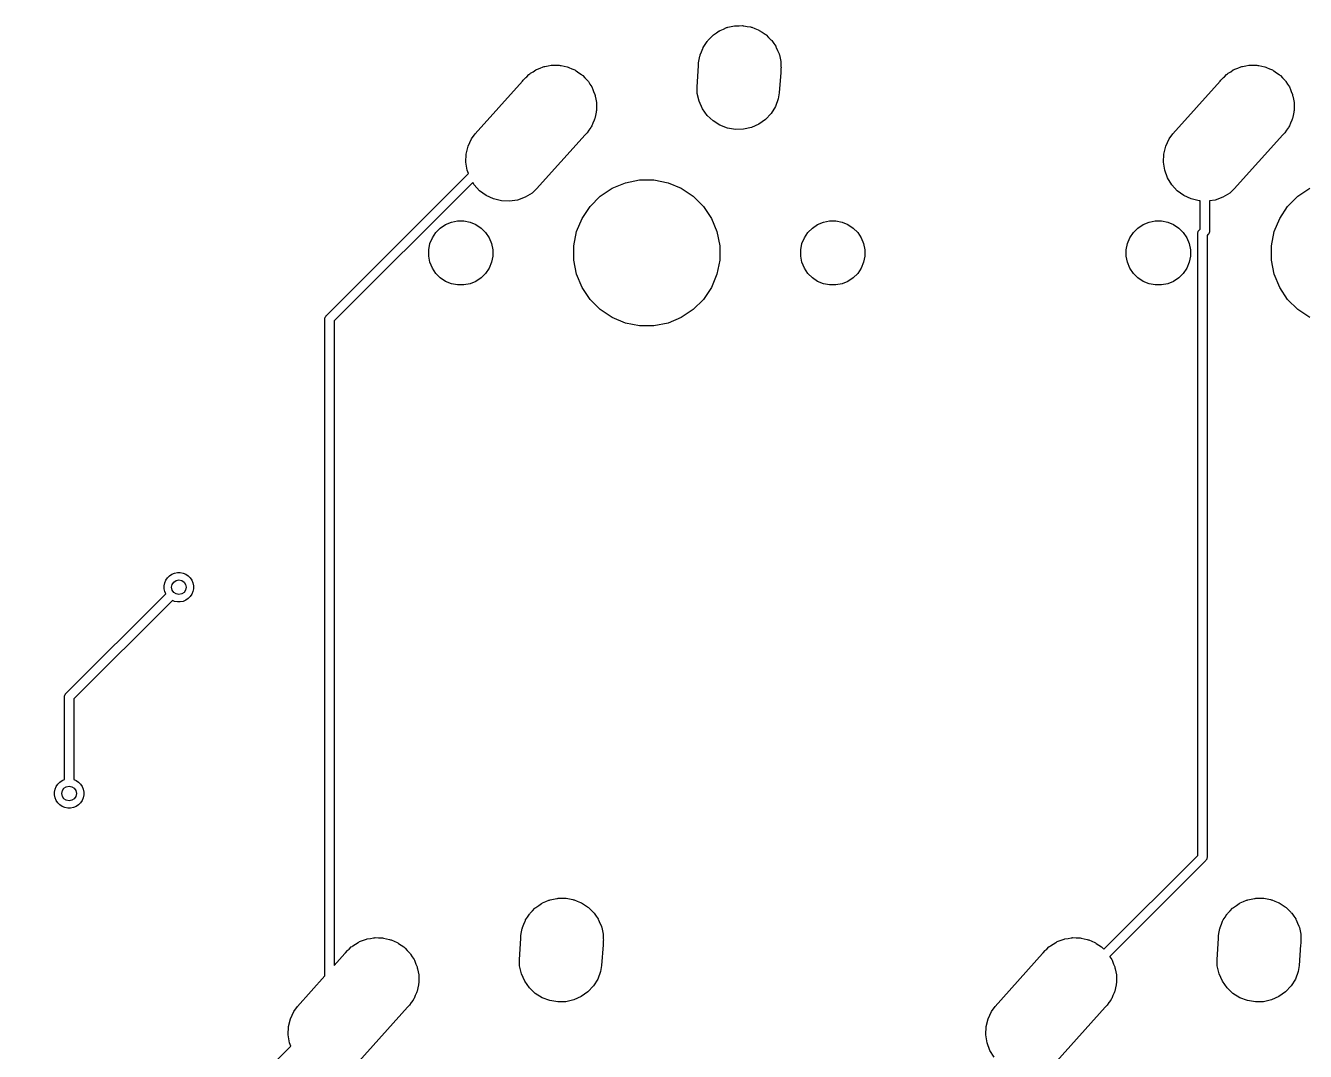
# Model space of a CAD drawing. Extents: x -662 to -203, y -195 to -58.
# Drawn here: x -511.37 to -476.43, y -86.13 to -58.12 of the extents above; entities that cross this region are included whole.
import ezdxf

# ---------------------------------------------------------------- set-up
doc = ezdxf.new("R2010")
doc.units = 0
doc.layers.add('BLACK', color=7, linetype='CONTINUOUS')

msp = doc.modelspace()

# ---------------------------------------------------------------- linework, layer by layer
at = {"layer": 'BLACK', "linetype": 'CONTINUOUS'}
for p, q in [((-492.588, -58.3717), (-492.51, -58.3193)), ((-492.51, -58.3193), (-492.433, -58.2646)), ((-492.433, -58.2646), (-492.418, -58.2578)), ((-492.418, -58.2578), (-492.404, -58.2485)), ((-492.404, -58.2485), (-492.317, -58.2124)), ((-492.317, -58.2124), (-492.231, -58.1738)), ((-492.231, -58.1738), (-492.215, -58.1701)), ((-492.215, -58.1701), (-492.199, -58.1637)), ((-492.199, -58.1637), (-492.107, -58.1453)), ((-492.107, -58.1453), (-492.015, -58.1242)), ((-492.015, -58.1242), (-491.998, -58.1237)), ((-491.998, -58.1237), (-491.982, -58.1205)), ((-491.982, -58.1205), (-491.887, -58.1205)), ((-491.887, -58.1205), (-491.793, -58.1177)), ((-491.793, -58.1177), (-491.777, -58.1205)), ((-491.777, -58.1205), (-491.76, -58.1205)), ((-491.76, -58.1205), (-491.668, -58.1389)), ((-491.668, -58.1389), (-491.575, -58.1546)), ((-491.575, -58.1546), (-491.559, -58.1605)), ((-491.559, -58.1605), (-491.543, -58.1637)), ((-491.543, -58.1637), (-491.456, -58.1998)), ((-491.456, -58.1998), (-491.368, -58.2333)), ((-491.368, -58.2333), (-491.353, -58.2422)), ((-491.353, -58.2422), (-491.338, -58.2485)), ((-491.338, -58.2485), (-491.26, -58.3009)), ((-491.26, -58.3009), (-491.18, -58.351)), ((-491.18, -58.351), (-491.168, -58.3624)), ((-492.868, -58.7126), (-492.816, -58.6342)), ((-492.816, -58.6342), (-492.765, -58.5543)), ((-492.765, -58.5543), (-492.754, -58.5422)), ((-492.754, -58.5422), (-492.745, -58.5284)), ((-492.745, -58.5284), (-492.678, -58.4617)), ((-492.678, -58.4617), (-492.613, -58.3931)), ((-492.613, -58.3931), (-492.6, -58.3834)), ((-492.6, -58.3834), (-492.588, -58.3717)), ((-491.168, -58.3624), (-491.154, -58.3717)), ((-491.154, -58.3717), (-491.087, -58.4383)), ((-491.087, -58.4383), (-491.019, -58.503)), ((-491.019, -58.503), (-491.009, -58.5166)), ((-491.009, -58.5166), (-490.997, -58.5284)), ((-490.997, -58.5284), (-490.945, -58.6068)), ((-490.945, -58.6068), (-490.89, -58.6836)), ((-490.89, -58.6836), (-490.883, -58.6988)), ((-490.883, -58.6988), (-490.874, -58.7126)), ((-492.996, -59.1347), (-492.978, -59.0422)), ((-492.978, -59.0422), (-492.962, -58.9492)), ((-492.962, -58.9492), (-492.956, -58.9337)), ((-492.956, -58.9337), (-492.953, -58.9173)), ((-492.953, -58.9173), (-492.917, -58.8302)), ((-492.917, -58.8302), (-492.883, -58.7421)), ((-492.883, -58.7421), (-492.874, -58.728)), ((-492.874, -58.728), (-492.868, -58.7126)), ((-490.874, -58.7126), (-490.838, -58.7998)), ((-490.838, -58.7998), (-490.799, -58.8858)), ((-490.799, -58.8858), (-490.796, -58.902)), ((-490.796, -58.902), (-490.789, -58.9173)), ((-490.789, -58.9173), (-490.771, -59.0099)), ((-490.771, -59.0099), (-490.75, -59.1018)), ((-497.589, -59.4209), (-497.515, -59.3763)), ((-497.515, -59.3763), (-497.444, -59.3285)), ((-497.444, -59.3285), (-497.421, -59.319)), ((-497.421, -59.319), (-497.399, -59.306)), ((-497.399, -59.306), (-497.319, -59.2767)), ((-497.319, -59.2767), (-497.239, -59.2437)), ((-497.239, -59.2437), (-497.215, -59.2389)), ((-497.215, -59.2389), (-497.191, -59.2303)), ((-497.191, -59.2303), (-497.106, -59.2173)), ((-497.106, -59.2173), (-497.022, -59.2005)), ((-497.022, -59.2005), (-496.997, -59.2005)), ((-496.997, -59.2005), (-496.972, -59.1967)), ((-496.972, -59.1967), (-496.886, -59.2005)), ((-496.886, -59.2005), (-496.8, -59.2005)), ((-496.8, -59.2005), (-496.776, -59.2054)), ((-496.776, -59.2054), (-496.751, -59.2065)), ((-496.751, -59.2065), (-496.667, -59.227)), ((-496.667, -59.227), (-496.583, -59.2437)), ((-496.583, -59.2437), (-496.56, -59.2533)), ((-496.56, -59.2533), (-496.536, -59.2592)), ((-496.536, -59.2592), (-496.458, -59.2956)), ((-496.458, -59.2956), (-496.378, -59.3285)), ((-496.378, -59.3285), (-496.357, -59.3424)), ((-496.357, -59.3424), (-496.335, -59.353)), ((-496.335, -59.353), (-496.265, -59.4039)), ((-496.265, -59.4039), (-496.194, -59.4517)), ((-493.037, -59.8032), (-492.996, -59.2068)), ((-492.996, -59.2068), (-492.996, -59.1347)), ((-490.754, -59.3945), (-490.792, -59.958)), ((-490.746, -59.3563), (-490.754, -59.3945)), ((-490.75, -59.1018), (-490.749, -59.1184)), ((-490.749, -59.1184), (-490.746, -59.1347)), ((-490.746, -59.1347), (-490.746, -59.229)), ((-490.746, -59.229), (-490.745, -59.2678)), ((-490.745, -59.2678), (-490.746, -59.2842)), ((-490.746, -59.2842), (-490.746, -59.3563)), ((-478.539, -59.4209), (-478.465, -59.3763)), ((-478.465, -59.3763), (-478.394, -59.3285)), ((-478.394, -59.3285), (-478.371, -59.319)), ((-478.371, -59.319), (-478.349, -59.306)), ((-478.349, -59.306), (-478.269, -59.2767)), ((-478.269, -59.2767), (-478.189, -59.2437)), ((-478.189, -59.2437), (-478.165, -59.2389)), ((-478.165, -59.2389), (-478.141, -59.2303)), ((-478.141, -59.2303), (-478.056, -59.2173)), ((-478.056, -59.2173), (-477.972, -59.2005)), ((-477.972, -59.2005), (-477.947, -59.2005)), ((-477.947, -59.2005), (-477.922, -59.1967)), ((-477.922, -59.1967), (-477.836, -59.2005)), ((-477.836, -59.2005), (-477.75, -59.2005)), ((-477.75, -59.2005), (-477.726, -59.2054)), ((-477.726, -59.2054), (-477.701, -59.2065)), ((-477.701, -59.2065), (-477.617, -59.227)), ((-477.617, -59.227), (-477.533, -59.2437)), ((-477.533, -59.2437), (-477.51, -59.2533)), ((-477.51, -59.2533), (-477.486, -59.2592)), ((-477.486, -59.2592), (-477.408, -59.2956)), ((-477.408, -59.2956), (-477.328, -59.3285)), ((-477.328, -59.3285), (-477.307, -59.3424)), ((-477.307, -59.3424), (-477.285, -59.353)), ((-477.285, -59.353), (-477.215, -59.4039)), ((-477.215, -59.4039), (-477.144, -59.4517)), ((-499.095, -61.0753), (-497.802, -59.6338)), ((-497.802, -59.6338), (-497.785, -59.6084)), ((-497.785, -59.6084), (-497.728, -59.5515)), ((-497.728, -59.5515), (-497.711, -59.533)), ((-497.711, -59.533), (-497.689, -59.5125)), ((-497.689, -59.5125), (-497.628, -59.4517)), ((-497.628, -59.4517), (-497.607, -59.4378)), ((-497.607, -59.4378), (-497.589, -59.4209)), ((-496.194, -59.4517), (-496.176, -59.4693)), ((-496.176, -59.4693), (-496.156, -59.4841)), ((-496.156, -59.4841), (-496.098, -59.5476)), ((-496.098, -59.5476), (-496.037, -59.6084)), ((-496.037, -59.6084), (-496.023, -59.6291)), ((-496.023, -59.6291), (-496.006, -59.6476)), ((-496.006, -59.6476), (-495.962, -59.7211)), ((-495.962, -59.7211), (-495.914, -59.7926)), ((-480.045, -61.0753), (-478.752, -59.6338)), ((-478.752, -59.6338), (-478.735, -59.6084)), ((-478.735, -59.6084), (-478.678, -59.5515)), ((-478.678, -59.5515), (-478.661, -59.533)), ((-478.661, -59.533), (-478.639, -59.5125)), ((-478.639, -59.5125), (-478.578, -59.4517)), ((-478.578, -59.4517), (-478.557, -59.4378)), ((-478.557, -59.4378), (-478.539, -59.4209)), ((-477.144, -59.4517), (-477.126, -59.4693)), ((-477.126, -59.4693), (-477.106, -59.4841)), ((-477.106, -59.4841), (-477.048, -59.5476)), ((-477.048, -59.5476), (-476.987, -59.6084)), ((-476.987, -59.6084), (-476.973, -59.6291)), ((-476.973, -59.6291), (-476.956, -59.6476)), ((-476.956, -59.6476), (-476.912, -59.7211)), ((-476.912, -59.7211), (-476.864, -59.7926)), ((-495.914, -59.7926), (-495.904, -59.8157)), ((-495.904, -59.8157), (-495.892, -59.8371)), ((-495.892, -59.8371), (-495.862, -59.9179)), ((-495.862, -59.9179), (-495.829, -59.9973)), ((-495.829, -59.9973), (-495.824, -60.0219)), ((-495.824, -60.0219), (-495.816, -60.0453)), ((-495.816, -60.0453), (-495.803, -60.1304)), ((-493.032, -59.9692), (-493.037, -59.8032)), ((-492.983, -60.1852), (-493.032, -59.9692)), ((-490.792, -59.958), (-490.82, -60.1218)), ((-476.864, -59.7926), (-476.854, -59.8157)), ((-476.854, -59.8157), (-476.842, -59.8371)), ((-476.842, -59.8371), (-476.812, -59.9179)), ((-476.812, -59.9179), (-476.779, -59.9973)), ((-476.779, -59.9973), (-476.774, -60.0219)), ((-476.774, -60.0219), (-476.766, -60.0453)), ((-476.766, -60.0453), (-476.753, -60.1304)), ((-495.803, -60.1304), (-495.786, -60.2147)), ((-495.786, -60.4363), (-495.791, -60.4608)), ((-495.786, -60.2147), (-495.786, -60.2397)), ((-495.786, -60.2397), (-495.782, -60.2644)), ((-495.782, -60.2644), (-495.786, -60.3503)), ((-495.786, -60.3503), (-495.786, -60.4363)), ((-492.892, -60.3874), (-492.983, -60.1852)), ((-492.763, -60.568), (-492.892, -60.3874)), ((-490.899, -60.3289), (-491.017, -60.5167)), ((-490.82, -60.1218), (-490.899, -60.3289)), ((-476.753, -60.1304), (-476.736, -60.2147)), ((-476.736, -60.4363), (-476.741, -60.4608)), ((-476.736, -60.2147), (-476.736, -60.2397)), ((-476.736, -60.2397), (-476.732, -60.2644)), ((-476.732, -60.2644), (-476.736, -60.3503)), ((-476.736, -60.3503), (-476.736, -60.4363)), ((-495.881, -60.779), (-495.914, -60.8584)), ((-495.845, -60.701), (-495.881, -60.779)), ((-495.839, -60.6767), (-495.845, -60.701)), ((-495.829, -60.6536), (-495.839, -60.6767)), ((-495.812, -60.5693), (-495.829, -60.6536)), ((-495.792, -60.4858), (-495.812, -60.5693)), ((-495.791, -60.4608), (-495.792, -60.4858)), ((-492.602, -60.72), (-492.763, -60.568)), ((-492.414, -60.8377), (-492.602, -60.72)), ((-491.349, -60.8064), (-491.551, -60.8972)), ((-491.169, -60.6779), (-491.349, -60.8064)), ((-491.017, -60.5167), (-491.169, -60.6779)), ((-476.831, -60.779), (-476.864, -60.8584)), ((-476.795, -60.701), (-476.831, -60.779)), ((-476.789, -60.6767), (-476.795, -60.701)), ((-476.779, -60.6536), (-476.789, -60.6767)), ((-476.762, -60.5693), (-476.779, -60.6536)), ((-476.742, -60.4858), (-476.762, -60.5693)), ((-476.741, -60.4608), (-476.742, -60.4858)), ((-499.194, -61.2092), (-499.095, -61.0753)), ((-496.094, -61.0994), (-497.421, -62.578)), ((-496.037, -61.0426), (-496.094, -61.0994)), ((-495.989, -60.9712), (-496.037, -61.0426)), ((-495.938, -60.9018), (-495.989, -60.9712)), ((-495.928, -60.8791), (-495.938, -60.9018)), ((-495.914, -60.8584), (-495.928, -60.8791)), ((-492.207, -60.9164), (-492.414, -60.8377)), ((-491.989, -60.9533), (-492.207, -60.9164)), ((-491.767, -60.9468), (-491.989, -60.9533)), ((-491.551, -60.8972), (-491.767, -60.9468)), ((-480.144, -61.2092), (-480.045, -61.0753)), ((-477.044, -61.0994), (-478.371, -62.578)), ((-476.987, -61.0426), (-477.044, -61.0994)), ((-476.939, -60.9712), (-476.987, -61.0426)), ((-476.888, -60.9018), (-476.939, -60.9712)), ((-476.878, -60.8791), (-476.888, -60.9018)), ((-476.864, -60.8584), (-476.878, -60.8791)), ((-499.34, -61.6252), (-499.287, -61.41)), ((-499.287, -61.41), (-499.194, -61.2092)), ((-480.29, -61.6252), (-480.237, -61.41)), ((-480.237, -61.41), (-480.144, -61.2092)), ((-499.35, -61.8466), (-499.34, -61.6252)), ((-499.316, -62.0657), (-499.35, -61.8466)), ((-480.3, -61.8466), (-480.29, -61.6252)), ((-480.266, -62.0657), (-480.3, -61.8466)), ((-503.158, -66.0337), (-499.282, -62.1584)), ((-499.282, -62.1584), (-499.316, -62.0657)), ((-480.19, -62.2739), (-480.266, -62.0657)), ((-499.164, -62.3995), (-502.945, -66.1805)), ((-499.126, -62.4634), (-499.164, -62.3995)), ((-498.976, -62.6269), (-499.126, -62.4634)), ((-495.355, -62.5585), (-494.993, -62.4082)), ((-494.993, -62.4082), (-494.607, -62.3316)), ((-494.607, -62.3316), (-494.215, -62.3316)), ((-494.215, -62.3316), (-493.829, -62.4082)), ((-493.829, -62.4082), (-493.467, -62.5585)), ((-480.076, -62.4634), (-480.19, -62.2739)), ((-479.926, -62.6269), (-480.076, -62.4634)), ((-498.797, -62.758), (-498.976, -62.6269)), ((-498.596, -62.8518), (-498.797, -62.758)), ((-498.381, -62.9045), (-498.596, -62.8518)), ((-498.16, -62.9143), (-498.381, -62.9045)), ((-497.941, -62.8807), (-498.16, -62.9143)), ((-497.733, -62.805), (-497.941, -62.8807)), ((-497.543, -62.6901), (-497.733, -62.805)), ((-497.421, -62.578), (-497.543, -62.6901)), ((-495.96, -63.0545), (-495.682, -62.7767)), ((-495.682, -62.7767), (-495.355, -62.5585)), ((-493.467, -62.5585), (-493.14, -62.7767)), ((-493.14, -62.7767), (-492.862, -63.0545)), ((-479.747, -62.758), (-479.926, -62.6269)), ((-479.546, -62.8518), (-479.747, -62.758)), ((-479.331, -62.9045), (-479.546, -62.8518)), ((-479.298, -62.906), (-479.331, -62.9045)), ((-478.891, -62.8807), (-479.044, -62.9042)), ((-479.044, -62.9042), (-479.044, -63.7224)), ((-478.683, -62.805), (-478.891, -62.8807)), ((-478.493, -62.6901), (-478.683, -62.805)), ((-478.371, -62.578), (-478.493, -62.6901)), ((-476.91, -63.0545), (-476.632, -62.7767)), ((-476.632, -62.7767), (-476.305, -62.5585)), ((-496.178, -63.381), (-495.96, -63.0545)), ((-492.862, -63.0545), (-492.644, -63.381)), ((-479.298, -63.676), (-479.298, -62.906)), ((-477.128, -63.381), (-476.91, -63.0545)), ((-500.049, -63.6458), (-499.905, -63.5501)), ((-499.905, -63.5501), (-499.746, -63.4841)), ((-499.746, -63.4841), (-499.577, -63.4505)), ((-499.577, -63.4505), (-499.405, -63.4505)), ((-499.405, -63.4505), (-499.236, -63.4841)), ((-499.236, -63.4841), (-499.077, -63.5501)), ((-499.077, -63.5501), (-498.933, -63.6458)), ((-496.328, -63.7439), (-496.178, -63.381)), ((-492.644, -63.381), (-492.494, -63.7439)), ((-489.889, -63.6458), (-489.745, -63.5501)), ((-489.745, -63.5501), (-489.586, -63.4841)), ((-489.586, -63.4841), (-489.417, -63.4505)), ((-489.417, -63.4505), (-489.245, -63.4505)), ((-489.245, -63.4505), (-489.076, -63.4841)), ((-489.076, -63.4841), (-488.917, -63.5501)), ((-488.917, -63.5501), (-488.773, -63.6458)), ((-480.999, -63.6458), (-480.855, -63.5501)), ((-480.855, -63.5501), (-480.696, -63.4841)), ((-480.696, -63.4841), (-480.527, -63.4505)), ((-480.527, -63.4505), (-480.355, -63.4505)), ((-480.355, -63.4505), (-480.186, -63.4841)), ((-480.186, -63.4841), (-480.027, -63.5501)), ((-480.027, -63.5501), (-479.883, -63.6458)), ((-477.278, -63.7439), (-477.128, -63.381)), ((-500.332, -64.0703), (-500.266, -63.911)), ((-500.266, -63.911), (-500.171, -63.7677)), ((-500.171, -63.7677), (-500.049, -63.6458)), ((-498.933, -63.6458), (-498.811, -63.7677)), ((-498.811, -63.7677), (-498.716, -63.911)), ((-498.716, -63.911), (-498.65, -64.0703)), ((-496.405, -64.1291), (-496.328, -63.7439)), ((-492.494, -63.7439), (-492.417, -64.1291)), ((-490.172, -64.0703), (-490.106, -63.911)), ((-490.106, -63.911), (-490.011, -63.7677)), ((-490.011, -63.7677), (-489.889, -63.6458)), ((-488.773, -63.6458), (-488.651, -63.7677)), ((-488.651, -63.7677), (-488.556, -63.911)), ((-488.556, -63.911), (-488.49, -64.0703)), ((-481.282, -64.0703), (-481.216, -63.911)), ((-481.216, -63.911), (-481.121, -63.7677)), ((-481.121, -63.7677), (-480.999, -63.6458)), ((-479.883, -63.6458), (-479.761, -63.7677)), ((-479.761, -63.7677), (-479.666, -63.911)), ((-479.666, -63.911), (-479.6, -64.0703)), ((-479.367, -63.7966), (-479.364, -63.7717)), ((-479.366, -63.8028), (-479.367, -63.7966)), ((-479.366, -80.7747), (-479.366, -63.8028)), ((-479.364, -63.7717), (-479.357, -63.7478)), ((-479.357, -63.7478), (-479.35, -63.7348)), ((-479.35, -63.7348), (-479.345, -63.7257)), ((-479.345, -63.7257), (-479.329, -63.7064)), ((-479.329, -63.7064), (-479.324, -63.7024)), ((-479.324, -63.7024), (-479.298, -63.676)), ((-479.086, -63.8228), (-479.112, -63.8492)), ((-479.112, -63.8492), (-479.112, -80.8211)), ((-479.081, -63.8188), (-479.086, -63.8228)), ((-479.065, -63.7995), (-479.081, -63.8188)), ((-479.053, -63.7774), (-479.065, -63.7995)), ((-479.046, -63.7535), (-479.053, -63.7774)), ((-479.044, -63.7348), (-479.046, -63.7535)), ((-479.044, -63.7224), (-479.043, -63.7286)), ((-479.043, -63.7286), (-479.044, -63.7348)), ((-477.355, -64.1291), (-477.278, -63.7439)), ((-500.366, -64.2393), (-500.332, -64.0703)), ((-500.366, -64.4117), (-500.366, -64.2393)), ((-498.65, -64.0703), (-498.616, -64.2393)), ((-498.616, -64.2393), (-498.616, -64.4117)), ((-496.405, -64.5219), (-496.405, -64.1291)), ((-492.417, -64.1291), (-492.417, -64.5219)), ((-490.206, -64.2393), (-490.172, -64.0703)), ((-490.206, -64.4117), (-490.206, -64.2393)), ((-488.49, -64.0703), (-488.456, -64.2393)), ((-488.456, -64.2393), (-488.456, -64.4117)), ((-481.316, -64.2393), (-481.282, -64.0703)), ((-481.316, -64.4117), (-481.316, -64.2393)), ((-479.6, -64.0703), (-479.566, -64.2393)), ((-479.566, -64.2393), (-479.566, -64.4117)), ((-477.355, -64.5219), (-477.355, -64.1291)), ((-500.332, -64.5807), (-500.366, -64.4117)), ((-500.266, -64.74), (-500.332, -64.5807)), ((-498.65, -64.5807), (-498.716, -64.74)), ((-498.616, -64.4117), (-498.65, -64.5807)), ((-496.328, -64.9071), (-496.405, -64.5219)), ((-492.417, -64.5219), (-492.494, -64.9071)), ((-490.172, -64.5807), (-490.206, -64.4117)), ((-490.106, -64.74), (-490.172, -64.5807)), ((-488.49, -64.5807), (-488.556, -64.74)), ((-488.456, -64.4117), (-488.49, -64.5807)), ((-481.282, -64.5807), (-481.316, -64.4117)), ((-481.216, -64.74), (-481.282, -64.5807)), ((-479.6, -64.5807), (-479.666, -64.74)), ((-479.566, -64.4117), (-479.6, -64.5807)), ((-477.278, -64.9071), (-477.355, -64.5219)), ((-500.171, -64.8833), (-500.266, -64.74)), ((-500.049, -65.0052), (-500.171, -64.8833)), ((-498.811, -64.8833), (-498.933, -65.0052)), ((-498.716, -64.74), (-498.811, -64.8833)), ((-496.178, -65.27), (-496.328, -64.9071)), ((-492.494, -64.9071), (-492.644, -65.27)), ((-490.011, -64.8833), (-490.106, -64.74)), ((-489.889, -65.0052), (-490.011, -64.8833)), ((-488.651, -64.8833), (-488.773, -65.0052)), ((-488.556, -64.74), (-488.651, -64.8833)), ((-481.121, -64.8833), (-481.216, -64.74)), ((-480.999, -65.0052), (-481.121, -64.8833)), ((-479.761, -64.8833), (-479.883, -65.0052)), ((-479.666, -64.74), (-479.761, -64.8833)), ((-477.128, -65.27), (-477.278, -64.9071)), ((-499.905, -65.1009), (-500.049, -65.0052)), ((-499.746, -65.1669), (-499.905, -65.1009)), ((-499.577, -65.2005), (-499.746, -65.1669)), ((-499.405, -65.2005), (-499.577, -65.2005)), ((-499.236, -65.1669), (-499.405, -65.2005)), ((-499.077, -65.1009), (-499.236, -65.1669)), ((-498.933, -65.0052), (-499.077, -65.1009)), ((-495.96, -65.5965), (-496.178, -65.27)), ((-492.644, -65.27), (-492.862, -65.5965)), ((-489.745, -65.1009), (-489.889, -65.0052)), ((-489.586, -65.1669), (-489.745, -65.1009)), ((-489.417, -65.2005), (-489.586, -65.1669)), ((-489.245, -65.2005), (-489.417, -65.2005)), ((-489.076, -65.1669), (-489.245, -65.2005)), ((-488.917, -65.1009), (-489.076, -65.1669)), ((-488.773, -65.0052), (-488.917, -65.1009)), ((-480.855, -65.1009), (-480.999, -65.0052)), ((-480.696, -65.1669), (-480.855, -65.1009)), ((-480.527, -65.2005), (-480.696, -65.1669)), ((-480.355, -65.2005), (-480.527, -65.2005)), ((-480.186, -65.1669), (-480.355, -65.2005)), ((-480.027, -65.1009), (-480.186, -65.1669)), ((-479.883, -65.0052), (-480.027, -65.1009)), ((-476.91, -65.5965), (-477.128, -65.27)), ((-495.682, -65.8743), (-495.96, -65.5965)), ((-492.862, -65.5965), (-493.14, -65.8743)), ((-476.632, -65.8743), (-476.91, -65.5965)), ((-503.179, -66.057), (-503.167, -66.0425)), ((-503.167, -66.0425), (-503.163, -66.0377)), ((-503.163, -66.0377), (-503.158, -66.0337)), ((-495.355, -66.0925), (-495.682, -65.8743)), ((-493.14, -65.8743), (-493.467, -66.0925)), ((-476.305, -66.0925), (-476.632, -65.8743)), ((-503.2, -66.1279), (-503.198, -66.103)), ((-503.199, -66.1342), (-503.2, -66.1279)), ((-503.199, -84.0677), (-503.199, -66.1342)), ((-503.198, -66.103), (-503.19, -66.0791)), ((-503.19, -66.0791), (-503.179, -66.057)), ((-502.945, -66.1805), (-502.945, -83.7846)), ((-494.993, -66.2428), (-495.355, -66.0925)), ((-494.607, -66.3194), (-494.993, -66.2428)), ((-494.215, -66.3194), (-494.607, -66.3194)), ((-493.829, -66.2428), (-494.215, -66.3194)), ((-493.467, -66.0925), (-493.829, -66.2428)), ((-507.587, -73.4146), (-507.572, -73.3374)), ((-507.572, -73.3374), (-507.542, -73.2646)), ((-507.542, -73.2646), (-507.498, -73.199)), ((-507.498, -73.199), (-507.442, -73.1433)), ((-507.442, -73.1433), (-507.377, -73.0996)), ((-507.377, -73.0996), (-507.304, -73.0694)), ((-507.304, -73.0694), (-507.227, -73.054)), ((-507.227, -73.054), (-507.148, -73.054)), ((-507.148, -73.054), (-507.071, -73.0694)), ((-507.071, -73.0694), (-506.998, -73.0996)), ((-506.998, -73.0996), (-506.932, -73.1433)), ((-506.932, -73.1433), (-506.877, -73.199)), ((-506.877, -73.199), (-506.833, -73.2646)), ((-506.833, -73.2646), (-506.803, -73.3374)), ((-506.803, -73.3374), (-506.787, -73.4146)), ((-510.27, -76.3569), (-507.546, -73.6332)), ((-507.587, -73.4934), (-507.587, -73.4146)), ((-507.572, -73.5707), (-507.587, -73.4934)), ((-507.546, -73.6332), (-507.572, -73.5707)), ((-506.877, -73.709), (-506.932, -73.7647)), ((-506.833, -73.6435), (-506.877, -73.709)), ((-506.803, -73.5707), (-506.833, -73.6435)), ((-506.787, -73.4934), (-506.803, -73.5707)), ((-506.787, -73.4146), (-506.787, -73.4934)), ((-507.366, -73.8128), (-510.057, -76.5037)), ((-507.304, -73.8387), (-507.366, -73.8128)), ((-507.227, -73.854), (-507.304, -73.8387)), ((-507.148, -73.854), (-507.227, -73.854)), ((-507.071, -73.8387), (-507.148, -73.854)), ((-506.998, -73.8085), (-507.071, -73.8387)), ((-506.932, -73.7647), (-506.998, -73.8085)), ((-510.312, -76.4511), (-510.31, -76.4262)), ((-510.311, -76.4573), (-510.312, -76.4511)), ((-510.311, -78.7056), (-510.311, -76.4573)), ((-510.31, -76.4262), (-510.302, -76.4023)), ((-510.302, -76.4023), (-510.291, -76.3802)), ((-510.291, -76.3802), (-510.279, -76.3657)), ((-510.279, -76.3657), (-510.275, -76.3609)), ((-510.275, -76.3609), (-510.27, -76.3569)), ((-510.057, -76.5037), (-510.057, -78.7056)), ((-510.584, -79.0466), (-510.569, -78.9693)), ((-510.569, -78.9693), (-510.539, -78.8965)), ((-510.539, -78.8965), (-510.495, -78.831)), ((-510.495, -78.831), (-510.439, -78.7753)), ((-510.439, -78.7753), (-510.374, -78.7315)), ((-510.374, -78.7315), (-510.311, -78.7056)), ((-510.057, -78.7056), (-509.995, -78.7315)), ((-509.995, -78.7315), (-509.929, -78.7753)), ((-509.929, -78.7753), (-509.874, -78.831)), ((-509.874, -78.831), (-509.83, -78.8965)), ((-509.83, -78.8965), (-509.8, -78.9693)), ((-509.8, -78.9693), (-509.784, -79.0466)), ((-510.584, -79.1254), (-510.584, -79.0466)), ((-510.569, -79.2027), (-510.584, -79.1254)), ((-510.539, -79.2755), (-510.569, -79.2027)), ((-510.495, -79.341), (-510.539, -79.2755)), ((-509.83, -79.2755), (-509.874, -79.341)), ((-509.8, -79.2027), (-509.83, -79.2755)), ((-509.784, -79.1254), (-509.8, -79.2027)), ((-509.784, -79.0466), (-509.784, -79.1254)), ((-510.439, -79.3967), (-510.495, -79.341)), ((-510.374, -79.4405), (-510.439, -79.3967)), ((-510.301, -79.4706), (-510.374, -79.4405)), ((-510.224, -79.486), (-510.301, -79.4706)), ((-510.145, -79.486), (-510.224, -79.486)), ((-510.068, -79.4706), (-510.145, -79.486)), ((-509.995, -79.4405), (-510.068, -79.4706)), ((-509.929, -79.3967), (-509.995, -79.4405)), ((-509.874, -79.341), (-509.929, -79.3967)), ((-481.93, -83.339), (-479.366, -80.7747)), ((-479.154, -80.9215), (-481.769, -83.5369)), ((-479.149, -80.9175), (-479.154, -80.9215)), ((-479.133, -80.8982), (-479.149, -80.9175)), ((-479.121, -80.8761), (-479.133, -80.8982)), ((-479.114, -80.8522), (-479.121, -80.8761)), ((-479.112, -80.8335), (-479.114, -80.8522)), ((-479.112, -80.8211), (-479.111, -80.8273)), ((-479.111, -80.8273), (-479.112, -80.8335)), ((-497.361, -82.1445), (-497.284, -82.0898)), ((-497.284, -82.0898), (-497.269, -82.083)), ((-497.269, -82.083), (-497.255, -82.0737)), ((-497.255, -82.0737), (-497.168, -82.0376)), ((-497.168, -82.0376), (-497.082, -81.999)), ((-497.082, -81.999), (-497.066, -81.9953)), ((-497.066, -81.9953), (-497.051, -81.9889)), ((-497.051, -81.9889), (-496.958, -81.9705)), ((-496.958, -81.9705), (-496.866, -81.9494)), ((-496.866, -81.9494), (-496.85, -81.9489)), ((-496.85, -81.9489), (-496.833, -81.9457)), ((-496.833, -81.9457), (-496.739, -81.9457)), ((-496.739, -81.9457), (-496.645, -81.9429)), ((-496.645, -81.9429), (-496.628, -81.9457)), ((-496.628, -81.9457), (-496.612, -81.9457)), ((-496.612, -81.9457), (-496.519, -81.9641)), ((-496.519, -81.9641), (-496.426, -81.9798)), ((-496.426, -81.9798), (-496.411, -81.9857)), ((-496.411, -81.9857), (-496.394, -81.9889)), ((-496.394, -81.9889), (-496.307, -82.025)), ((-496.307, -82.025), (-496.219, -82.0585)), ((-496.219, -82.0585), (-496.205, -82.0674)), ((-496.205, -82.0674), (-496.19, -82.0737)), ((-496.19, -82.0737), (-496.111, -82.1261)), ((-496.111, -82.1261), (-496.031, -82.1762)), ((-478.311, -82.1445), (-478.234, -82.0898)), ((-478.234, -82.0898), (-478.219, -82.083)), ((-478.219, -82.083), (-478.205, -82.0737)), ((-478.205, -82.0737), (-478.118, -82.0376)), ((-478.118, -82.0376), (-478.032, -81.999)), ((-478.032, -81.999), (-478.016, -81.9953)), ((-478.016, -81.9953), (-478.001, -81.9889)), ((-478.001, -81.9889), (-477.908, -81.9705)), ((-477.908, -81.9705), (-477.816, -81.9494)), ((-477.816, -81.9494), (-477.8, -81.9489)), ((-477.8, -81.9489), (-477.783, -81.9457)), ((-477.783, -81.9457), (-477.689, -81.9457)), ((-477.689, -81.9457), (-477.595, -81.9429)), ((-477.595, -81.9429), (-477.578, -81.9457)), ((-477.578, -81.9457), (-477.562, -81.9457)), ((-477.562, -81.9457), (-477.469, -81.9641)), ((-477.469, -81.9641), (-477.376, -81.9798)), ((-477.376, -81.9798), (-477.361, -81.9857)), ((-477.361, -81.9857), (-477.344, -81.9889)), ((-477.344, -81.9889), (-477.257, -82.025)), ((-477.257, -82.025), (-477.169, -82.0585)), ((-477.169, -82.0585), (-477.155, -82.0674)), ((-477.155, -82.0674), (-477.14, -82.0737)), ((-477.14, -82.0737), (-477.061, -82.1261)), ((-477.061, -82.1261), (-476.981, -82.1762)), ((-497.719, -82.5378), (-497.667, -82.4594)), ((-497.667, -82.4594), (-497.617, -82.3795)), ((-497.617, -82.3795), (-497.605, -82.3674)), ((-497.605, -82.3674), (-497.596, -82.3536)), ((-497.596, -82.3536), (-497.53, -82.2869)), ((-497.53, -82.2869), (-497.465, -82.2183)), ((-497.465, -82.2183), (-497.451, -82.2086)), ((-497.451, -82.2086), (-497.44, -82.1969)), ((-497.44, -82.1969), (-497.361, -82.1445)), ((-496.031, -82.1762), (-496.019, -82.1876)), ((-496.019, -82.1876), (-496.005, -82.1969)), ((-496.005, -82.1969), (-495.939, -82.2635)), ((-495.939, -82.2635), (-495.87, -82.3282)), ((-495.87, -82.3282), (-495.86, -82.3418)), ((-495.86, -82.3418), (-495.849, -82.3536)), ((-495.849, -82.3536), (-495.796, -82.432)), ((-495.796, -82.432), (-495.741, -82.5088)), ((-478.669, -82.5378), (-478.617, -82.4594)), ((-478.617, -82.4594), (-478.567, -82.3795)), ((-478.567, -82.3795), (-478.555, -82.3674)), ((-478.555, -82.3674), (-478.546, -82.3536)), ((-478.546, -82.3536), (-478.48, -82.2869)), ((-478.48, -82.2869), (-478.415, -82.2183)), ((-478.415, -82.2183), (-478.401, -82.2086)), ((-478.401, -82.2086), (-478.39, -82.1969)), ((-478.39, -82.1969), (-478.311, -82.1445)), ((-476.981, -82.1762), (-476.969, -82.1876)), ((-476.969, -82.1876), (-476.955, -82.1969)), ((-476.955, -82.1969), (-476.889, -82.2635)), ((-476.889, -82.2635), (-476.82, -82.3282)), ((-476.82, -82.3282), (-476.81, -82.3418)), ((-476.81, -82.3418), (-476.799, -82.3536)), ((-476.799, -82.3536), (-476.746, -82.432)), ((-476.746, -82.432), (-476.691, -82.5088)), ((-497.829, -82.8674), (-497.813, -82.7744)), ((-497.813, -82.7744), (-497.807, -82.7589)), ((-497.807, -82.7589), (-497.804, -82.7425)), ((-497.804, -82.7425), (-497.768, -82.6554)), ((-497.768, -82.6554), (-497.735, -82.5673)), ((-497.735, -82.5673), (-497.726, -82.5532)), ((-497.726, -82.5532), (-497.719, -82.5378)), ((-495.741, -82.5088), (-495.735, -82.524)), ((-495.735, -82.524), (-495.725, -82.5378)), ((-495.725, -82.5378), (-495.689, -82.625)), ((-495.689, -82.625), (-495.651, -82.711)), ((-495.651, -82.711), (-495.647, -82.7272)), ((-495.647, -82.7272), (-495.641, -82.7425)), ((-495.641, -82.7425), (-495.622, -82.8351)), ((-478.779, -82.8674), (-478.763, -82.7744)), ((-478.763, -82.7744), (-478.757, -82.7589)), ((-478.757, -82.7589), (-478.754, -82.7425)), ((-478.754, -82.7425), (-478.718, -82.6554)), ((-478.718, -82.6554), (-478.685, -82.5673)), ((-478.685, -82.5673), (-478.676, -82.5532)), ((-478.676, -82.5532), (-478.669, -82.5378)), ((-476.691, -82.5088), (-476.685, -82.524)), ((-476.685, -82.524), (-476.675, -82.5378)), ((-476.675, -82.5378), (-476.639, -82.625)), ((-476.639, -82.625), (-476.601, -82.711)), ((-476.601, -82.711), (-476.597, -82.7272)), ((-476.597, -82.7272), (-476.591, -82.7425)), ((-476.591, -82.7425), (-476.572, -82.8351)), ((-502.367, -83.2015), (-502.295, -83.1537)), ((-502.295, -83.1537), (-502.272, -83.1442)), ((-502.272, -83.1442), (-502.251, -83.1312)), ((-502.251, -83.1312), (-502.17, -83.1019)), ((-502.17, -83.1019), (-502.091, -83.0689)), ((-502.091, -83.0689), (-502.066, -83.0641)), ((-502.066, -83.0641), (-502.043, -83.0555)), ((-502.043, -83.0555), (-501.958, -83.0425)), ((-501.958, -83.0425), (-501.873, -83.0257)), ((-501.873, -83.0257), (-501.848, -83.0257)), ((-501.848, -83.0257), (-501.824, -83.0219)), ((-501.824, -83.0219), (-501.738, -83.0257)), ((-501.738, -83.0257), (-501.652, -83.0257)), ((-501.652, -83.0257), (-501.627, -83.0306)), ((-501.627, -83.0306), (-501.602, -83.0317)), ((-501.602, -83.0317), (-501.519, -83.0522)), ((-501.519, -83.0522), (-501.434, -83.0689)), ((-501.434, -83.0689), (-501.411, -83.0785)), ((-501.411, -83.0785), (-501.387, -83.0844)), ((-501.387, -83.0844), (-501.309, -83.1208)), ((-501.309, -83.1208), (-501.23, -83.1537)), ((-501.23, -83.1537), (-501.209, -83.1676)), ((-501.209, -83.1676), (-501.186, -83.1782)), ((-497.889, -83.6284), (-497.847, -83.032)), ((-497.847, -82.9599), (-497.829, -82.8674)), ((-497.847, -83.032), (-497.847, -82.9599)), ((-495.622, -82.8351), (-495.601, -82.927)), ((-495.601, -82.927), (-495.601, -82.9436)), ((-495.601, -82.9436), (-495.597, -82.9599)), ((-495.597, -82.9599), (-495.597, -83.0542)), ((-495.597, -83.0542), (-495.596, -83.093)), ((-495.596, -83.093), (-495.597, -83.1094)), ((-495.597, -83.1094), (-495.597, -83.1815)), ((-483.317, -83.2015), (-483.245, -83.1537)), ((-483.245, -83.1537), (-483.222, -83.1442)), ((-483.222, -83.1442), (-483.201, -83.1312)), ((-483.201, -83.1312), (-483.12, -83.1019)), ((-483.12, -83.1019), (-483.041, -83.0689)), ((-483.041, -83.0689), (-483.016, -83.0641)), ((-483.016, -83.0641), (-482.993, -83.0555)), ((-482.993, -83.0555), (-482.908, -83.0425)), ((-482.908, -83.0425), (-482.823, -83.0257)), ((-482.823, -83.0257), (-482.798, -83.0257)), ((-482.798, -83.0257), (-482.774, -83.0219)), ((-482.774, -83.0219), (-482.688, -83.0257)), ((-482.688, -83.0257), (-482.602, -83.0257)), ((-482.602, -83.0257), (-482.577, -83.0306)), ((-482.577, -83.0306), (-482.552, -83.0317)), ((-482.552, -83.0317), (-482.469, -83.0522)), ((-482.469, -83.0522), (-482.384, -83.0689)), ((-482.384, -83.0689), (-482.361, -83.0785)), ((-482.361, -83.0785), (-482.337, -83.0844)), ((-482.337, -83.0844), (-482.259, -83.1208)), ((-482.259, -83.1208), (-482.18, -83.1537)), ((-482.18, -83.1537), (-482.159, -83.1676)), ((-482.159, -83.1676), (-482.136, -83.1782)), ((-478.839, -83.6284), (-478.797, -83.032)), ((-478.797, -82.9599), (-478.779, -82.8674)), ((-478.797, -83.032), (-478.797, -82.9599)), ((-476.572, -82.8351), (-476.551, -82.927)), ((-476.551, -82.927), (-476.551, -82.9436)), ((-476.551, -82.9436), (-476.547, -82.9599)), ((-476.547, -82.9599), (-476.547, -83.0542)), ((-476.547, -83.0542), (-476.546, -83.093)), ((-476.546, -83.093), (-476.547, -83.1094)), ((-476.547, -83.1094), (-476.547, -83.1815)), ((-502.945, -83.7846), (-502.653, -83.459)), ((-502.653, -83.459), (-502.636, -83.4336)), ((-502.636, -83.4336), (-502.579, -83.3767)), ((-502.579, -83.3767), (-502.563, -83.3582)), ((-502.563, -83.3582), (-502.54, -83.3377)), ((-502.54, -83.3377), (-502.48, -83.2769)), ((-502.48, -83.2769), (-502.459, -83.263)), ((-502.459, -83.263), (-502.44, -83.2461)), ((-502.44, -83.2461), (-502.367, -83.2015)), ((-501.186, -83.1782), (-501.117, -83.2291)), ((-501.117, -83.2291), (-501.045, -83.2769)), ((-501.045, -83.2769), (-501.028, -83.2945)), ((-501.028, -83.2945), (-501.007, -83.3093)), ((-501.007, -83.3093), (-500.949, -83.3728)), ((-500.949, -83.3728), (-500.889, -83.4336)), ((-500.889, -83.4336), (-500.875, -83.4543)), ((-500.875, -83.4543), (-500.858, -83.4728)), ((-500.858, -83.4728), (-500.813, -83.5463)), ((-495.605, -83.2197), (-495.644, -83.7832)), ((-495.597, -83.1815), (-495.605, -83.2197)), ((-484.897, -84.9005), (-483.603, -83.459)), ((-483.603, -83.459), (-483.586, -83.4336)), ((-483.586, -83.4336), (-483.529, -83.3767)), ((-483.529, -83.3767), (-483.513, -83.3582)), ((-483.513, -83.3582), (-483.49, -83.3377)), ((-483.49, -83.3377), (-483.43, -83.2769)), ((-483.43, -83.2769), (-483.409, -83.263)), ((-483.409, -83.263), (-483.39, -83.2461)), ((-483.39, -83.2461), (-483.317, -83.2015)), ((-482.136, -83.1782), (-482.067, -83.2291)), ((-482.067, -83.2291), (-481.995, -83.2769)), ((-481.995, -83.2769), (-481.978, -83.2945)), ((-481.978, -83.2945), (-481.957, -83.3093)), ((-481.957, -83.3093), (-481.93, -83.339)), ((-476.555, -83.2197), (-476.594, -83.7832)), ((-476.547, -83.1815), (-476.555, -83.2197)), ((-500.813, -83.5463), (-500.765, -83.6178)), ((-500.765, -83.6178), (-500.756, -83.6409)), ((-500.756, -83.6409), (-500.743, -83.6623)), ((-500.743, -83.6623), (-500.714, -83.7431)), ((-500.714, -83.7431), (-500.681, -83.8225)), ((-500.681, -83.8225), (-500.676, -83.847)), ((-500.676, -83.847), (-500.667, -83.8705)), ((-500.667, -83.8705), (-500.654, -83.9556)), ((-497.884, -83.7944), (-497.889, -83.6284)), ((-497.834, -84.0104), (-497.884, -83.7944)), ((-495.644, -83.7832), (-495.671, -83.947)), ((-481.769, -83.5369), (-481.763, -83.5463)), ((-481.763, -83.5463), (-481.715, -83.6178)), ((-481.715, -83.6178), (-481.706, -83.6409)), ((-481.706, -83.6409), (-481.693, -83.6623)), ((-481.693, -83.6623), (-481.664, -83.7431)), ((-481.664, -83.7431), (-481.631, -83.8225)), ((-481.631, -83.8225), (-481.626, -83.847)), ((-481.626, -83.847), (-481.617, -83.8705)), ((-481.617, -83.8705), (-481.604, -83.9556)), ((-478.834, -83.7944), (-478.839, -83.6284)), ((-478.784, -84.0104), (-478.834, -83.7944)), ((-476.594, -83.7832), (-476.621, -83.947)), ((-503.947, -84.9005), (-503.199, -84.0677)), ((-500.654, -83.9556), (-500.637, -84.0399)), ((-500.637, -84.0399), (-500.637, -84.0649)), ((-500.637, -84.0649), (-500.634, -84.0896)), ((-500.634, -84.0896), (-500.637, -84.1755)), ((-500.637, -84.1755), (-500.637, -84.2615)), ((-497.743, -84.2126), (-497.834, -84.0104)), ((-497.615, -84.3932), (-497.743, -84.2126)), ((-495.75, -84.1541), (-495.868, -84.3419)), ((-495.671, -83.947), (-495.75, -84.1541)), ((-481.604, -83.9556), (-481.587, -84.0399)), ((-481.587, -84.0399), (-481.587, -84.0649)), ((-481.587, -84.0649), (-481.584, -84.0896)), ((-481.584, -84.0896), (-481.587, -84.1755)), ((-481.587, -84.1755), (-481.587, -84.2615)), ((-478.693, -84.2126), (-478.784, -84.0104)), ((-478.565, -84.3932), (-478.693, -84.2126)), ((-476.7, -84.1541), (-476.818, -84.3419)), ((-476.621, -83.947), (-476.7, -84.1541)), ((-500.696, -84.5262), (-500.733, -84.6042)), ((-500.69, -84.5019), (-500.696, -84.5262)), ((-500.681, -84.4788), (-500.69, -84.5019)), ((-500.664, -84.3945), (-500.681, -84.4788)), ((-500.643, -84.311), (-500.664, -84.3945)), ((-500.642, -84.286), (-500.643, -84.311)), ((-500.637, -84.2615), (-500.642, -84.286)), ((-497.454, -84.5452), (-497.615, -84.3932)), ((-497.266, -84.6629), (-497.454, -84.5452)), ((-496.02, -84.5031), (-496.201, -84.6316)), ((-495.868, -84.3419), (-496.02, -84.5031)), ((-481.646, -84.5262), (-481.683, -84.6042)), ((-481.64, -84.5019), (-481.646, -84.5262)), ((-481.631, -84.4788), (-481.64, -84.5019)), ((-481.614, -84.3945), (-481.631, -84.4788)), ((-481.593, -84.311), (-481.614, -84.3945)), ((-481.592, -84.286), (-481.593, -84.311)), ((-481.587, -84.2615), (-481.592, -84.286)), ((-478.404, -84.5452), (-478.565, -84.3932)), ((-478.216, -84.6629), (-478.404, -84.5452)), ((-476.97, -84.5031), (-477.151, -84.6316)), ((-476.818, -84.3419), (-476.97, -84.5031)), ((-504.045, -85.0344), (-503.947, -84.9005)), ((-500.889, -84.8678), (-500.945, -84.9246)), ((-500.841, -84.7964), (-500.889, -84.8678)), ((-500.79, -84.727), (-500.841, -84.7964)), ((-500.779, -84.7043), (-500.79, -84.727)), ((-500.765, -84.6836), (-500.779, -84.7043)), ((-500.733, -84.6042), (-500.765, -84.6836)), ((-497.059, -84.7416), (-497.266, -84.6629)), ((-496.84, -84.7785), (-497.059, -84.7416)), ((-496.619, -84.772), (-496.84, -84.7785)), ((-496.403, -84.7224), (-496.619, -84.772)), ((-496.201, -84.6316), (-496.403, -84.7224)), ((-484.995, -85.0344), (-484.897, -84.9005)), ((-481.839, -84.8678), (-481.895, -84.9246)), ((-481.791, -84.7964), (-481.839, -84.8678)), ((-481.74, -84.727), (-481.791, -84.7964)), ((-481.729, -84.7043), (-481.74, -84.727)), ((-481.715, -84.6836), (-481.729, -84.7043)), ((-481.683, -84.6042), (-481.715, -84.6836)), ((-478.009, -84.7416), (-478.216, -84.6629)), ((-477.79, -84.7785), (-478.009, -84.7416)), ((-477.569, -84.772), (-477.79, -84.7785)), ((-477.353, -84.7224), (-477.569, -84.772)), ((-477.151, -84.6316), (-477.353, -84.7224)), ((-504.191, -85.4504), (-504.139, -85.2352)), ((-504.139, -85.2352), (-504.045, -85.0344)), ((-500.945, -84.9246), (-502.272, -86.4032)), ((-485.141, -85.4504), (-485.089, -85.2352)), ((-485.089, -85.2352), (-484.995, -85.0344)), ((-481.895, -84.9246), (-483.222, -86.4032)), ((-504.201, -85.6718), (-504.191, -85.4504)), ((-485.151, -85.6718), (-485.141, -85.4504)), ((-504.168, -85.8909), (-504.201, -85.6718)), ((-504.134, -85.9836), (-504.168, -85.8909)), ((-485.118, -85.8909), (-485.151, -85.6718)), ((-485.042, -86.0991), (-485.118, -85.8909)), ((-511.373, -93.2225), (-504.134, -85.9836)), ((-484.927, -86.2886), (-485.042, -86.0991))]:
    msp.add_line(p, q, dxfattribs=at)
at = {"layer": 'BLACK'}
for centre in [(-507.187, -73.454), (-510.184, -79.086)]:
    msp.add_circle(centre, 0.2, dxfattribs=at)

doc.saveas('drawing.dxf')
